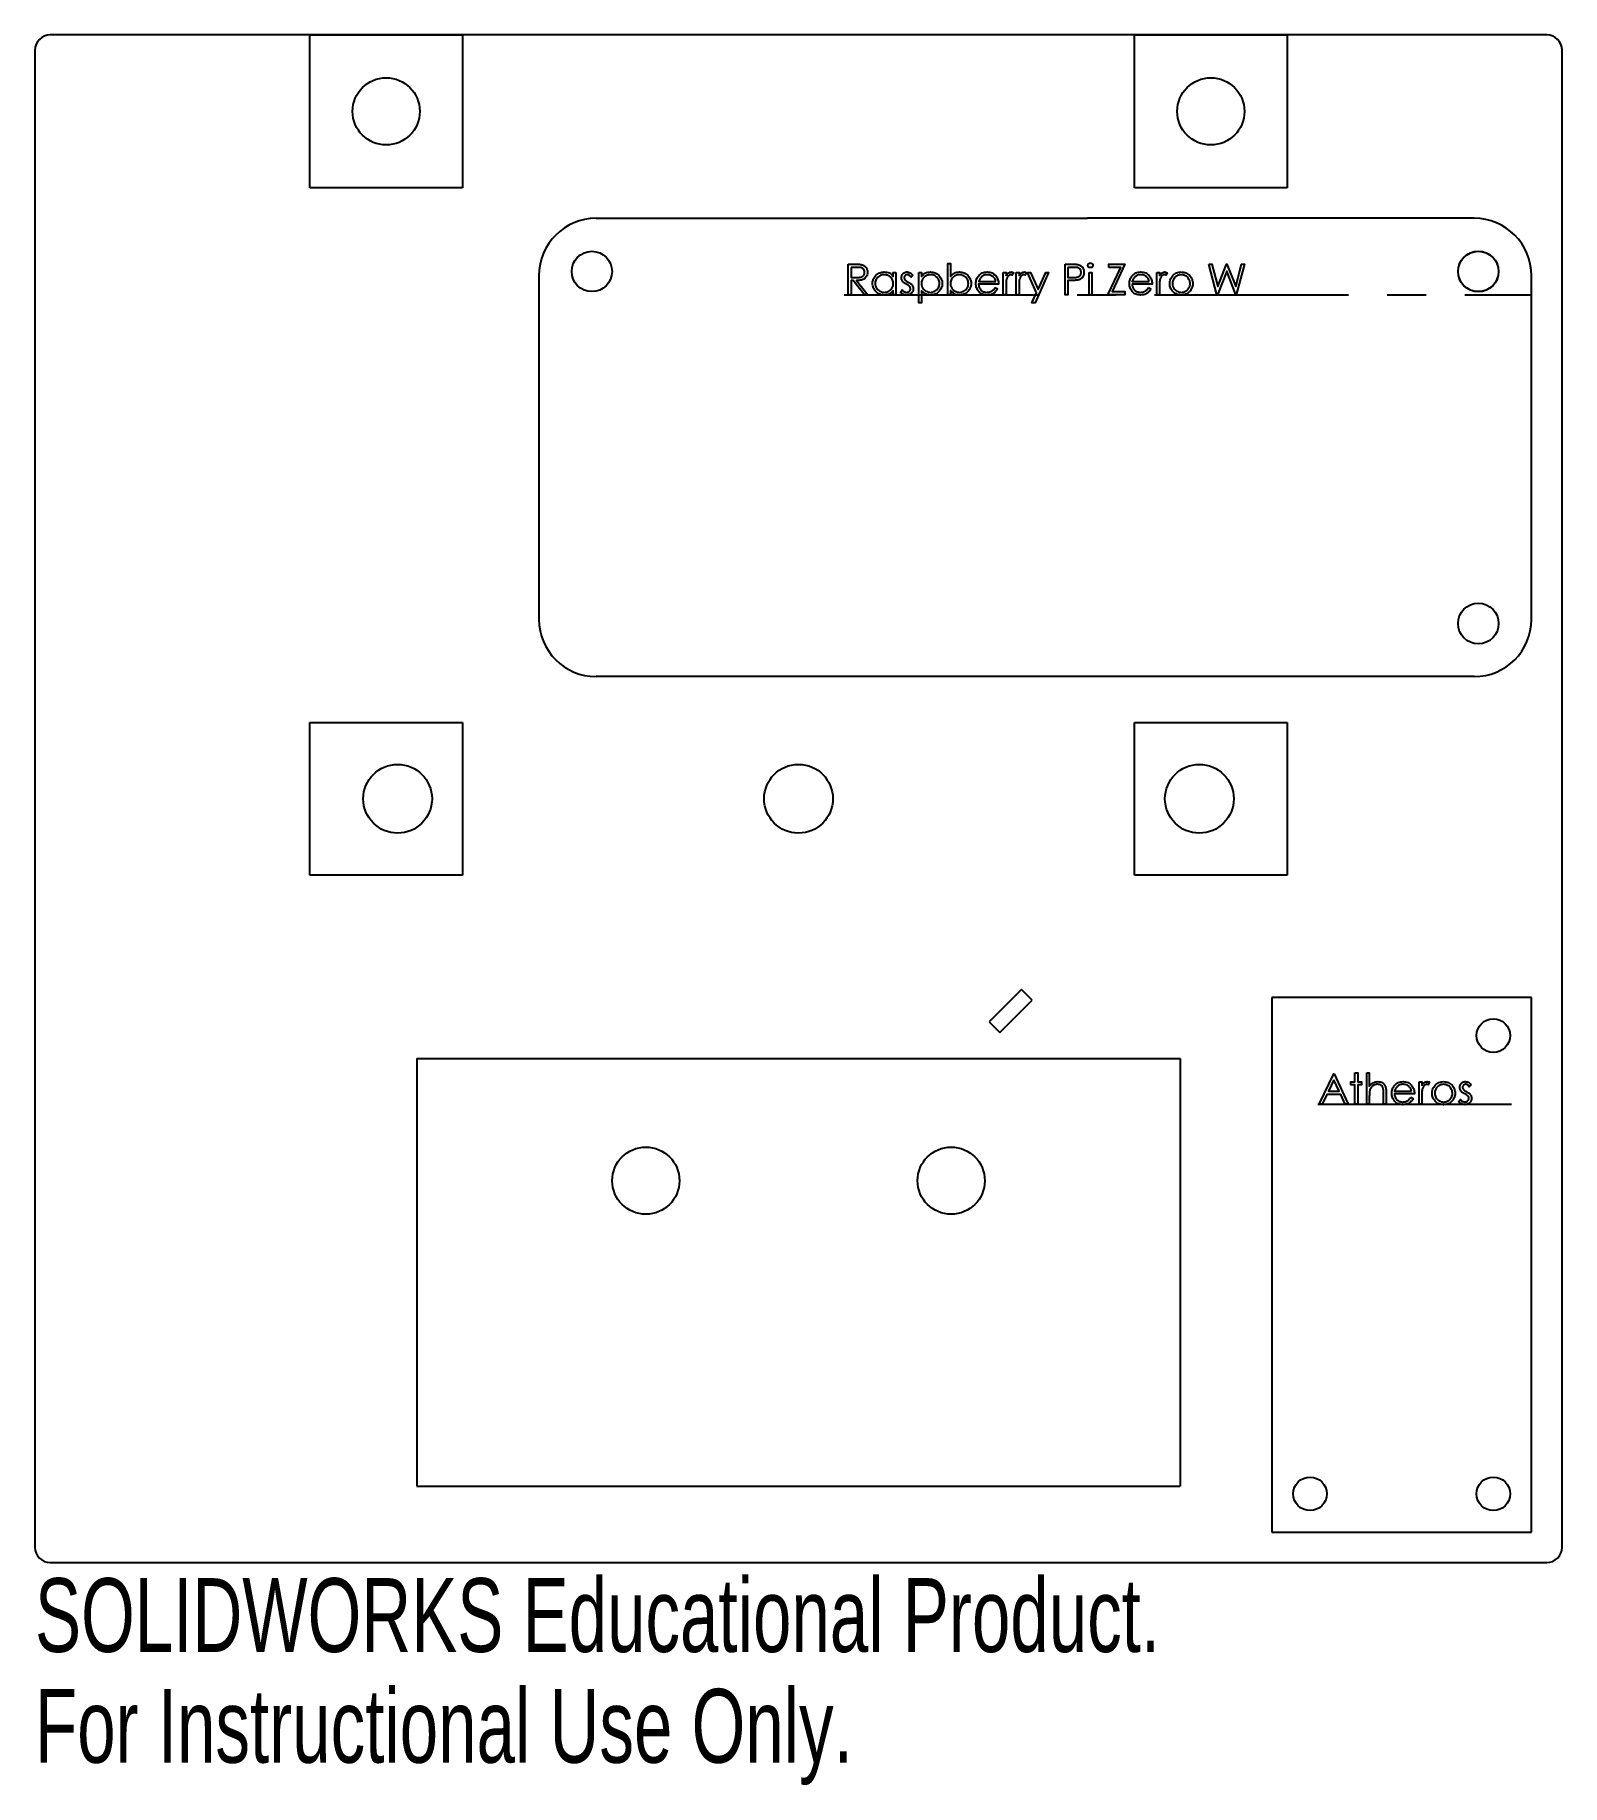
# Model space of a CAD drawing. Header units: millimetres. Extents: x -50 to 50, y -65 to 50.
import ezdxf

# ---------------------------------------------------------------- set-up
doc = ezdxf.new("R2010")
doc.units = ezdxf.units.MM
doc.linetypes.add('CENTERX2', pattern=[20.32, 12.7, -2.54, 2.54, -2.54])
doc.styles.add('SLDTEXTSTYLE0', font='TXT', dxfattribs={"width": 0.7})

msp = doc.modelspace()

# ---------------------------------------------------------------- linework, layer by layer
at = {"color": 7, "linetype": 'Continuous', "lineweight": 25}
for p, q in [((49, 50), (-49, 50)), ((-50, 49), (-50, -49)), ((50, -49), (50, 49)), ((14.6, -12.48), (12.48, -14.6)), ((15.31, -13.18), (14.6, -12.48)), ((13.18, -15.31), (15.31, -13.18)), ((12.48, -14.6), (13.18, -15.31)), ((-49, -50), (49, -50))]:
    msp.add_line(p, q, dxfattribs=at)
at = {"color": 7, "linetype": 'Continuous'}
for p, q in [((-32, 40), (-32, 50)), ((-32, 50), (-22, 50)), ((-22, 50), (-22, 40)), ((22, 40), (22, 50)), ((22, 50), (32, 50)), ((32, 50), (32, 40)), ((-22, 40), (-32, 40)), ((32, 40), (22, 40)), ((-13.25, 38), (18.93, 38)), ((44.25, 38), (18.93, 38)), ((-17, 34.25), (-17, 11.75)), ((48, 11.75), (48, 34.25)), ((44.25, 8), (-13.25, 8)), ((-32, -5), (-32, 5)), ((-32, 5), (-22, 5)), ((-22, 5), (-22, -5)), ((22, -5), (22, 5)), ((22, 5), (32, 5)), ((32, 5), (32, -5)), ((-22, -5), (-32, -5)), ((32, -5), (22, -5)), ((32.5, -13), (31, -13)), ((31, -13), (31, -48)), ((40.5, -13), (32.5, -13)), ((48, -13), (40.5, -13)), ((48, -48), (48, -13)), ((-25, -17), (-25, -45)), ((-25, -17), (25, -17)), ((25, -17), (25, -45)), ((-25, -45), (25, -45)), ((31, -48), (48, -48))]:
    msp.add_line(p, q, dxfattribs=at)
at = {"color": 7, "linetype": 'CENTERX2'}
for p, q in [((3, 33), (48, 33)), ((34, -20), (48, -20))]:
    msp.add_line(p, q, dxfattribs=at)
at = {"color": 7, "linetype": 'Continuous', "flags": 128}
for points in [[(3.26, 35), (3.66, 35), (3.66, 35), (3.74, 35), (3.81, 35), (3.88, 35), (3.94, 34.99), (3.99, 34.99), (4.04, 34.98), (4.08, 34.98), (4.11, 34.97), (4.11, 34.97), (4.15, 34.96), (4.2, 34.95), (4.23, 34.93), (4.27, 34.91), (4.31, 34.88), (4.34, 34.86), (4.37, 34.83), (4.4, 34.8), (4.43, 34.76), (4.45, 34.73), (4.47, 34.69), (4.48, 34.65), (4.5, 34.6), (4.51, 34.56), (4.51, 34.51), (4.51, 34.47), (4.51, 34.47), (4.51, 34.39), (4.49, 34.31), (4.47, 34.24), (4.43, 34.18), (4.39, 34.12), (4.34, 34.07), (4.28, 34.02), (4.21, 33.99), (4.17, 33.97), (4.13, 33.96), (4.08, 33.95), (4.03, 33.94), (3.98, 33.93), (3.93, 33.93), (3.87, 33.92), (3.8, 33.92), (3.8, 33.92), (4.54, 33), (4.54, 33), (4.32, 33), (4.32, 33), (3.58, 33.92), (3.58, 33.92), (3.44, 33.92), (3.44, 33.92), (3.44, 33), (3.44, 33), (3.26, 33), (3.26, 33), (3.26, 35)], [(3.44, 34.79), (3.44, 34.13), (3.44, 34.13), (3.8, 34.13), (3.8, 34.13), (3.85, 34.13), (3.9, 34.13), (3.95, 34.13), (3.99, 34.13), (4.02, 34.14), (4.06, 34.15), (4.09, 34.15), (4.12, 34.16), (4.17, 34.18), (4.21, 34.21), (4.24, 34.24), (4.28, 34.28), (4.3, 34.32), (4.32, 34.37), (4.33, 34.42), (4.33, 34.47), (4.33, 34.47), (4.33, 34.51), (4.32, 34.56), (4.3, 34.6), (4.28, 34.64), (4.24, 34.68), (4.21, 34.71), (4.17, 34.74), (4.12, 34.76), (4.1, 34.77), (4.07, 34.78), (4.04, 34.78), (4, 34.79), (3.96, 34.79), (3.91, 34.79), (3.86, 34.79), (3.81, 34.79), (3.81, 34.79), (3.44, 34.79)], [(6.38, 34.46), (6.38, 33), (6.38, 33), (6.21, 33), (6.21, 33), (6.21, 33.25), (6.21, 33.25), (6.14, 33.19), (6.08, 33.13), (6.01, 33.08), (5.94, 33.04), (5.86, 33.01), (5.78, 32.99), (5.7, 32.98), (5.61, 32.97), (5.61, 32.97), (5.53, 32.98), (5.46, 32.99), (5.38, 33.01), (5.32, 33.03), (5.25, 33.06), (5.19, 33.1), (5.13, 33.14), (5.07, 33.2), (5.02, 33.25), (4.97, 33.31), (4.93, 33.38), (4.9, 33.44), (4.88, 33.51), (4.86, 33.58), (4.85, 33.66), (4.85, 33.73), (4.85, 33.73), (4.85, 33.81), (4.86, 33.88), (4.88, 33.96), (4.9, 34.02), (4.93, 34.09), (4.97, 34.15), (5.02, 34.21), (5.07, 34.27), (5.13, 34.32), (5.19, 34.36), (5.25, 34.4), (5.32, 34.43), (5.39, 34.46), (5.46, 34.47), (5.54, 34.48), (5.61, 34.49), (5.61, 34.49), (5.7, 34.48), (5.79, 34.47), (5.87, 34.45), (5.95, 34.42), (6.02, 34.38), (6.08, 34.32), (6.15, 34.26), (6.21, 34.19), (6.21, 34.19), (6.21, 34.46), (6.21, 34.46), (6.38, 34.46)], [(7.49, 34.28), (7.37, 34.15), (7.37, 34.15), (7.33, 34.19), (7.3, 34.22), (7.27, 34.25), (7.24, 34.27), (7.21, 34.29), (7.18, 34.3), (7.14, 34.31), (7.11, 34.31), (7.11, 34.31), (7.08, 34.3), (7.04, 34.29), (7.01, 34.27), (6.98, 34.25), (6.95, 34.22), (6.94, 34.18), (6.93, 34.15), (6.92, 34.11), (6.92, 34.11), (6.93, 34.08), (6.94, 34.04), (6.95, 34.01), (6.97, 33.98), (6.97, 33.98), (6.99, 33.96), (7, 33.95), (7.03, 33.93), (7.05, 33.91), (7.08, 33.89), (7.11, 33.87), (7.14, 33.85), (7.18, 33.83), (7.18, 33.83), (7.23, 33.8), (7.27, 33.78), (7.31, 33.75), (7.34, 33.72), (7.38, 33.7), (7.4, 33.67), (7.43, 33.65), (7.44, 33.62), (7.44, 33.62), (7.47, 33.57), (7.5, 33.52), (7.51, 33.46), (7.51, 33.4), (7.51, 33.4), (7.51, 33.35), (7.51, 33.31), (7.5, 33.27), (7.48, 33.23), (7.47, 33.2), (7.44, 33.16), (7.42, 33.13), (7.39, 33.1), (7.36, 33.07), (7.33, 33.04), (7.29, 33.02), (7.25, 33.01), (7.21, 32.99), (7.17, 32.98), (7.13, 32.98), (7.08, 32.97), (7.08, 32.97), (7.02, 32.98), (6.97, 32.99), (6.91, 33), (6.85, 33.03), (6.8, 33.06), (6.75, 33.09), (6.71, 33.13), (6.67, 33.17), (6.67, 33.17), (6.79, 33.31), (6.79, 33.31), (6.82, 33.27), (6.85, 33.24), (6.89, 33.21), (6.93, 33.19), (6.96, 33.18), (7, 33.16), (7.04, 33.16), (7.08, 33.15), (7.08, 33.15), (7.13, 33.16), (7.17, 33.17), (7.22, 33.19), (7.26, 33.22), (7.29, 33.26), (7.31, 33.3), (7.33, 33.34), (7.33, 33.39), (7.33, 33.39), (7.33, 33.43), (7.32, 33.46), (7.31, 33.5), (7.28, 33.53), (7.28, 33.53), (7.27, 33.54), (7.25, 33.56), (7.23, 33.58), (7.2, 33.6), (7.17, 33.62), (7.14, 33.64), (7.1, 33.66), (7.06, 33.68), (7.06, 33.68), (7.02, 33.7), (6.98, 33.73), (6.94, 33.75), (6.91, 33.78), (6.88, 33.8), (6.85, 33.83), (6.83, 33.85), (6.81, 33.88), (6.81, 33.88), (6.78, 33.93), (6.76, 33.98), (6.75, 34.04), (6.74, 34.1), (6.74, 34.1), (6.75, 34.14), (6.75, 34.18), (6.76, 34.22), (6.77, 34.25), (6.78, 34.29), (6.8, 34.32), (6.82, 34.35), (6.85, 34.38), (6.88, 34.4), (6.9, 34.43), (6.93, 34.44), (6.97, 34.46), (7, 34.47), (7.04, 34.48), (7.07, 34.49), (7.11, 34.49), (7.11, 34.49), (7.16, 34.48), (7.21, 34.47), (7.25, 34.46), (7.3, 34.44), (7.35, 34.41), (7.39, 34.37), (7.44, 34.33), (7.49, 34.28)], [(7.87, 34.46), (8.05, 34.46), (8.05, 34.46), (8.05, 34.19), (8.05, 34.19), (8.11, 34.26), (8.17, 34.32), (8.24, 34.38), (8.31, 34.42), (8.39, 34.45), (8.47, 34.47), (8.55, 34.48), (8.64, 34.49), (8.64, 34.49), (8.72, 34.48), (8.79, 34.47), (8.87, 34.46), (8.94, 34.43), (9, 34.4), (9.07, 34.36), (9.13, 34.32), (9.18, 34.27), (9.24, 34.21), (9.28, 34.15), (9.32, 34.09), (9.35, 34.02), (9.38, 33.96), (9.4, 33.88), (9.41, 33.81), (9.41, 33.73), (9.41, 33.73), (9.41, 33.66), (9.4, 33.58), (9.38, 33.51), (9.35, 33.44), (9.32, 33.38), (9.28, 33.31), (9.24, 33.25), (9.19, 33.2), (9.13, 33.14), (9.07, 33.1), (9.01, 33.06), (8.94, 33.03), (8.87, 33.01), (8.8, 32.99), (8.72, 32.98), (8.65, 32.97), (8.65, 32.97), (8.56, 32.98), (8.48, 32.99), (8.4, 33.02), (8.32, 33.05), (8.25, 33.09), (8.18, 33.14), (8.11, 33.2), (8.05, 33.26), (8.05, 33.26), (8.05, 32.46), (8.05, 32.46), (7.87, 32.46), (7.87, 32.46), (7.87, 34.46)], [(9.77, 33), (9.77, 35.05), (9.77, 35.05), (9.95, 35.05), (9.95, 35.05), (9.95, 34.2), (9.95, 34.2), (10.01, 34.26), (10.08, 34.32), (10.15, 34.37), (10.22, 34.41), (10.29, 34.45), (10.37, 34.47), (10.46, 34.48), (10.54, 34.49), (10.54, 34.49), (10.62, 34.48), (10.7, 34.47), (10.77, 34.46), (10.84, 34.43), (10.9, 34.4), (10.97, 34.36), (11.03, 34.32), (11.08, 34.27), (11.14, 34.21), (11.18, 34.15), (11.22, 34.09), (11.25, 34.02), (11.28, 33.95), (11.29, 33.88), (11.3, 33.81), (11.31, 33.73), (11.31, 33.73), (11.3, 33.65), (11.29, 33.58), (11.28, 33.51), (11.25, 33.44), (11.22, 33.37), (11.18, 33.31), (11.14, 33.25), (11.08, 33.2), (11.02, 33.14), (10.96, 33.1), (10.9, 33.06), (10.83, 33.03), (10.76, 33.01), (10.69, 32.99), (10.62, 32.98), (10.54, 32.97), (10.54, 32.97), (10.45, 32.98), (10.37, 32.99), (10.29, 33.01), (10.21, 33.05), (10.14, 33.09), (10.07, 33.14), (10.01, 33.2), (9.95, 33.27), (9.95, 33.27), (9.95, 33), (9.95, 33), (9.77, 33)], [(12.87, 33.46), (13.03, 33.38), (13.03, 33.38), (12.99, 33.31), (12.94, 33.25), (12.9, 33.2), (12.85, 33.15), (12.8, 33.11), (12.75, 33.07), (12.69, 33.04), (12.63, 33.02), (12.57, 33), (12.5, 32.99), (12.43, 32.98), (12.35, 32.97), (12.35, 32.97), (12.27, 32.98), (12.19, 32.99), (12.11, 33.01), (12.04, 33.03), (11.98, 33.06), (11.92, 33.1), (11.86, 33.15), (11.81, 33.21), (11.76, 33.26), (11.72, 33.32), (11.69, 33.39), (11.66, 33.45), (11.64, 33.52), (11.63, 33.58), (11.62, 33.66), (11.62, 33.73), (11.62, 33.73), (11.62, 33.79), (11.63, 33.86), (11.64, 33.92), (11.66, 33.99), (11.68, 34.05), (11.71, 34.1), (11.74, 34.16), (11.78, 34.21), (11.78, 34.21), (11.84, 34.28), (11.9, 34.33), (11.96, 34.38), (12.03, 34.42), (12.11, 34.45), (12.19, 34.47), (12.27, 34.48), (12.35, 34.49), (12.35, 34.49), (12.44, 34.48), (12.53, 34.47), (12.61, 34.45), (12.69, 34.42), (12.76, 34.38), (12.82, 34.33), (12.89, 34.27), (12.94, 34.2), (12.94, 34.2), (12.98, 34.15), (13.01, 34.09), (13.04, 34.03), (13.06, 33.97), (13.08, 33.91), (13.09, 33.84), (13.1, 33.77), (13.1, 33.69), (13.1, 33.69), (11.79, 33.69), (11.79, 33.69), (11.8, 33.63), (11.81, 33.58), (11.82, 33.53), (11.84, 33.48), (11.86, 33.43), (11.89, 33.39), (11.92, 33.34), (11.95, 33.3), (11.99, 33.27), (12.03, 33.24), (12.08, 33.21), (12.12, 33.19), (12.17, 33.18), (12.22, 33.16), (12.27, 33.16), (12.33, 33.15), (12.33, 33.15), (12.38, 33.16), (12.43, 33.16), (12.49, 33.17), (12.54, 33.19), (12.59, 33.21), (12.63, 33.23), (12.67, 33.25), (12.71, 33.28), (12.75, 33.31), (12.79, 33.35), (12.83, 33.4), (12.87, 33.46)], [(13.41, 34.46), (13.59, 34.46), (13.59, 34.46), (13.59, 34.25), (13.59, 34.25), (13.63, 34.31), (13.67, 34.36), (13.72, 34.4), (13.76, 34.43), (13.81, 34.46), (13.85, 34.47), (13.9, 34.48), (13.95, 34.49), (13.95, 34.49), (13.98, 34.48), (14.02, 34.47), (14.06, 34.46), (14.1, 34.44), (14.1, 34.44), (14, 34.28), (14, 34.28), (13.98, 34.29), (13.95, 34.3), (13.93, 34.31), (13.91, 34.31), (13.91, 34.31), (13.87, 34.3), (13.83, 34.29), (13.79, 34.26), (13.74, 34.23), (13.73, 34.21), (13.71, 34.19), (13.69, 34.16), (13.67, 34.13), (13.66, 34.1), (13.65, 34.07), (13.63, 34.03), (13.62, 33.99), (13.62, 33.99), (13.61, 33.96), (13.61, 33.92), (13.6, 33.86), (13.6, 33.81), (13.59, 33.74), (13.59, 33.66), (13.59, 33.58), (13.59, 33.49), (13.59, 33.49), (13.59, 33), (13.59, 33), (13.41, 33), (13.41, 33), (13.41, 34.46)], [(14.26, 34.46), (14.44, 34.46), (14.44, 34.46), (14.44, 34.25), (14.44, 34.25), (14.48, 34.31), (14.52, 34.36), (14.56, 34.4), (14.61, 34.43), (14.65, 34.46), (14.7, 34.47), (14.74, 34.48), (14.79, 34.49), (14.79, 34.49), (14.83, 34.48), (14.87, 34.47), (14.91, 34.46), (14.95, 34.44), (14.95, 34.44), (14.85, 34.28), (14.85, 34.28), (14.82, 34.29), (14.8, 34.3), (14.78, 34.31), (14.76, 34.31), (14.76, 34.31), (14.72, 34.3), (14.67, 34.29), (14.63, 34.26), (14.59, 34.23), (14.57, 34.21), (14.55, 34.19), (14.54, 34.16), (14.52, 34.13), (14.51, 34.1), (14.49, 34.07), (14.48, 34.03), (14.47, 33.99), (14.47, 33.99), (14.46, 33.96), (14.45, 33.92), (14.45, 33.86), (14.44, 33.81), (14.44, 33.74), (14.44, 33.66), (14.44, 33.58), (14.44, 33.49), (14.44, 33.49), (14.44, 33), (14.44, 33), (14.26, 33), (14.26, 33), (14.26, 34.46)], [(15, 34.46), (15.19, 34.46), (15.19, 34.46), (15.69, 33.34), (15.69, 33.34), (16.19, 34.46), (16.19, 34.46), (16.38, 34.46), (16.38, 34.46), (15.49, 32.46), (15.49, 32.46), (15.29, 32.46), (15.29, 32.46), (15.59, 33.12), (15.59, 33.12), (15, 34.46)], [(17.46, 35), (17.85, 35), (17.85, 35), (17.93, 35), (18.01, 35), (18.08, 35), (18.14, 34.99), (18.19, 34.99), (18.24, 34.98), (18.28, 34.98), (18.31, 34.97), (18.31, 34.97), (18.35, 34.96), (18.39, 34.94), (18.43, 34.93), (18.46, 34.91), (18.5, 34.88), (18.53, 34.86), (18.56, 34.83), (18.59, 34.8), (18.61, 34.76), (18.63, 34.73), (18.65, 34.69), (18.67, 34.65), (18.68, 34.6), (18.69, 34.56), (18.69, 34.51), (18.69, 34.46), (18.69, 34.46), (18.69, 34.41), (18.69, 34.37), (18.68, 34.32), (18.67, 34.28), (18.65, 34.24), (18.63, 34.2), (18.61, 34.17), (18.59, 34.13), (18.56, 34.1), (18.53, 34.07), (18.5, 34.05), (18.46, 34.02), (18.42, 34), (18.38, 33.98), (18.34, 33.97), (18.29, 33.96), (18.29, 33.96), (18.26, 33.95), (18.21, 33.94), (18.16, 33.94), (18.1, 33.93), (18.03, 33.93), (17.96, 33.93), (17.87, 33.92), (17.78, 33.92), (17.78, 33.92), (17.64, 33.92), (17.64, 33.92), (17.64, 33), (17.64, 33), (17.46, 33), (17.46, 33), (17.46, 35)], [(17.64, 34.79), (17.64, 34.13), (17.64, 34.13), (17.99, 34.12), (17.99, 34.12), (18.04, 34.12), (18.09, 34.13), (18.13, 34.13), (18.18, 34.13), (18.21, 34.14), (18.25, 34.14), (18.28, 34.15), (18.3, 34.16), (18.35, 34.18), (18.39, 34.21), (18.43, 34.24), (18.46, 34.28), (18.48, 34.32), (18.5, 34.37), (18.51, 34.41), (18.51, 34.46), (18.51, 34.46), (18.51, 34.51), (18.5, 34.56), (18.48, 34.6), (18.46, 34.64), (18.43, 34.68), (18.39, 34.71), (18.35, 34.74), (18.31, 34.76), (18.28, 34.77), (18.25, 34.78), (18.22, 34.78), (18.19, 34.79), (18.15, 34.79), (18.1, 34.79), (18.06, 34.79), (18.01, 34.79), (18.01, 34.79), (17.64, 34.79)], [(19.11, 35.08), (19.15, 35.07), (19.18, 35.07), (19.21, 35.05), (19.23, 35.03), (19.25, 35.01), (19.27, 34.98), (19.28, 34.95), (19.28, 34.92), (19.28, 34.92), (19.28, 34.89), (19.27, 34.86), (19.25, 34.84), (19.23, 34.81), (19.21, 34.79), (19.18, 34.78), (19.15, 34.77), (19.11, 34.77), (19.11, 34.77), (19.08, 34.77), (19.05, 34.78), (19.02, 34.79), (19, 34.81), (18.98, 34.84), (18.96, 34.86), (18.95, 34.89), (18.95, 34.92), (18.95, 34.92), (18.95, 34.95), (18.96, 34.98), (18.98, 35.01), (19, 35.03), (19.02, 35.05), (19.05, 35.07), (19.08, 35.07), (19.11, 35.08)], [(19.03, 34.46), (19.21, 34.46), (19.21, 34.46), (19.21, 33), (19.21, 33), (19.03, 33), (19.03, 33), (19.03, 34.46)], [(20.33, 34.79), (20.33, 35), (20.33, 35), (21.38, 35), (21.38, 35), (20.55, 33.21), (20.55, 33.21), (21.36, 33.21), (21.36, 33.21), (21.36, 33), (21.36, 33), (20.26, 33), (20.26, 33), (21.1, 34.79), (21.1, 34.79), (20.33, 34.79)], [(22.92, 33.46), (23.08, 33.38), (23.08, 33.38), (23.04, 33.31), (23, 33.25), (22.95, 33.2), (22.9, 33.15), (22.85, 33.11), (22.8, 33.07), (22.74, 33.04), (22.68, 33.02), (22.62, 33), (22.55, 32.99), (22.48, 32.98), (22.4, 32.97), (22.4, 32.97), (22.32, 32.98), (22.24, 32.99), (22.16, 33.01), (22.09, 33.03), (22.03, 33.06), (21.97, 33.1), (21.91, 33.15), (21.86, 33.21), (21.82, 33.26), (21.78, 33.32), (21.74, 33.39), (21.72, 33.45), (21.69, 33.52), (21.68, 33.58), (21.67, 33.66), (21.67, 33.73), (21.67, 33.73), (21.67, 33.79), (21.68, 33.86), (21.69, 33.92), (21.71, 33.99), (21.73, 34.05), (21.76, 34.1), (21.8, 34.16), (21.83, 34.21), (21.83, 34.21), (21.89, 34.28), (21.95, 34.33), (22.02, 34.38), (22.08, 34.42), (22.16, 34.45), (22.24, 34.47), (22.32, 34.48), (22.41, 34.49), (22.41, 34.49), (22.5, 34.48), (22.58, 34.47), (22.66, 34.45), (22.74, 34.42), (22.81, 34.38), (22.88, 34.33), (22.94, 34.27), (22.99, 34.2), (22.99, 34.2), (23.03, 34.15), (23.06, 34.09), (23.09, 34.03), (23.11, 33.97), (23.13, 33.91), (23.14, 33.84), (23.15, 33.77), (23.15, 33.69), (23.15, 33.69), (21.85, 33.69), (21.85, 33.69), (21.85, 33.63), (21.86, 33.58), (21.87, 33.53), (21.89, 33.48), (21.91, 33.43), (21.94, 33.39), (21.97, 33.34), (22, 33.3), (22.04, 33.27), (22.08, 33.24), (22.13, 33.21), (22.17, 33.19), (22.22, 33.18), (22.27, 33.16), (22.32, 33.16), (22.38, 33.15), (22.38, 33.15), (22.43, 33.16), (22.49, 33.16), (22.54, 33.17), (22.59, 33.19), (22.64, 33.21), (22.68, 33.23), (22.73, 33.25), (22.76, 33.28), (22.8, 33.31), (22.84, 33.35), (22.88, 33.4), (22.92, 33.46)], [(23.46, 34.46), (23.64, 34.46), (23.64, 34.46), (23.64, 34.25), (23.64, 34.25), (23.68, 34.31), (23.72, 34.36), (23.77, 34.4), (23.81, 34.43), (23.86, 34.46), (23.9, 34.47), (23.95, 34.48), (24, 34.49), (24, 34.49), (24.03, 34.48), (24.07, 34.47), (24.11, 34.46), (24.15, 34.44), (24.15, 34.44), (24.06, 34.28), (24.06, 34.28), (24.03, 34.29), (24.01, 34.3), (23.98, 34.31), (23.96, 34.31), (23.96, 34.31), (23.92, 34.3), (23.88, 34.29), (23.84, 34.26), (23.8, 34.23), (23.78, 34.21), (23.76, 34.19), (23.74, 34.16), (23.73, 34.13), (23.71, 34.1), (23.7, 34.07), (23.68, 34.03), (23.67, 33.99), (23.67, 33.99), (23.67, 33.96), (23.66, 33.92), (23.65, 33.86), (23.65, 33.81), (23.65, 33.74), (23.64, 33.66), (23.64, 33.58), (23.64, 33.49), (23.64, 33.49), (23.64, 33), (23.64, 33), (23.46, 33), (23.46, 33), (23.46, 34.46)], [(25.06, 34.49), (25.15, 34.48), (25.23, 34.47), (25.3, 34.45), (25.37, 34.43), (25.44, 34.39), (25.5, 34.35), (25.56, 34.3), (25.62, 34.25), (25.62, 34.25), (25.67, 34.19), (25.71, 34.13), (25.74, 34.07), (25.77, 34.01), (25.79, 33.94), (25.81, 33.87), (25.82, 33.8), (25.82, 33.73), (25.82, 33.73), (25.82, 33.65), (25.81, 33.58), (25.79, 33.51), (25.77, 33.44), (25.74, 33.38), (25.7, 33.32), (25.66, 33.26), (25.61, 33.2), (25.55, 33.15), (25.5, 33.1), (25.43, 33.06), (25.37, 33.03), (25.3, 33.01), (25.22, 32.99), (25.15, 32.98), (25.06, 32.97), (25.06, 32.97), (24.98, 32.98), (24.91, 32.99), (24.83, 33.01), (24.76, 33.03), (24.7, 33.06), (24.63, 33.1), (24.57, 33.15), (24.52, 33.2), (24.47, 33.26), (24.43, 33.32), (24.39, 33.38), (24.36, 33.44), (24.34, 33.51), (24.32, 33.58), (24.31, 33.65), (24.31, 33.73), (24.31, 33.73), (24.31, 33.8), (24.32, 33.87), (24.34, 33.94), (24.36, 34.01), (24.39, 34.07), (24.42, 34.13), (24.46, 34.19), (24.51, 34.25), (24.51, 34.25), (24.56, 34.3), (24.63, 34.35), (24.69, 34.39), (24.76, 34.43), (24.83, 34.45), (24.9, 34.47), (24.98, 34.48), (25.06, 34.49)], [(26.87, 35), (27.06, 35), (27.06, 35), (27.45, 33.53), (27.45, 33.53), (28.03, 35), (28.03, 35), (28.06, 35), (28.06, 35), (28.63, 33.54), (28.63, 33.54), (29.02, 35), (29.02, 35), (29.21, 35), (29.21, 35), (28.67, 33), (28.67, 33), (28.64, 33), (28.64, 33), (28.04, 34.53), (28.04, 34.53), (27.43, 33), (27.43, 33), (27.4, 33), (27.4, 33), (26.87, 35)], [(5.62, 34.31), (5.54, 34.3), (5.46, 34.29), (5.39, 34.27), (5.32, 34.23), (5.26, 34.19), (5.2, 34.14), (5.15, 34.09), (5.11, 34.02), (5.07, 33.95), (5.05, 33.88), (5.03, 33.81), (5.03, 33.73), (5.03, 33.73), (5.03, 33.66), (5.05, 33.59), (5.07, 33.51), (5.11, 33.44), (5.15, 33.38), (5.2, 33.32), (5.26, 33.27), (5.32, 33.23), (5.39, 33.2), (5.46, 33.17), (5.54, 33.16), (5.61, 33.15), (5.61, 33.15), (5.69, 33.16), (5.77, 33.17), (5.84, 33.2), (5.91, 33.23), (5.98, 33.27), (6.04, 33.32), (6.09, 33.37), (6.13, 33.44), (6.16, 33.5), (6.19, 33.57), (6.2, 33.65), (6.21, 33.73), (6.21, 33.73), (6.2, 33.79), (6.19, 33.85), (6.18, 33.9), (6.16, 33.95), (6.14, 34.01), (6.11, 34.05), (6.07, 34.1), (6.04, 34.14), (5.99, 34.18), (5.95, 34.21), (5.9, 34.24), (5.85, 34.27), (5.79, 34.28), (5.74, 34.3), (5.68, 34.31), (5.62, 34.31)], [(8.64, 34.31), (8.58, 34.31), (8.52, 34.3), (8.46, 34.28), (8.41, 34.27), (8.36, 34.24), (8.31, 34.21), (8.27, 34.18), (8.22, 34.14), (8.18, 34.1), (8.15, 34.05), (8.12, 34.01), (8.09, 33.95), (8.08, 33.9), (8.06, 33.85), (8.05, 33.79), (8.05, 33.73), (8.05, 33.73), (8.06, 33.65), (8.07, 33.57), (8.09, 33.5), (8.13, 33.44), (8.17, 33.37), (8.22, 33.32), (8.28, 33.27), (8.34, 33.23), (8.42, 33.2), (8.49, 33.17), (8.57, 33.16), (8.64, 33.15), (8.64, 33.15), (8.72, 33.16), (8.79, 33.17), (8.86, 33.2), (8.93, 33.23), (9, 33.27), (9.06, 33.32), (9.11, 33.38), (9.15, 33.44), (9.19, 33.51), (9.21, 33.59), (9.23, 33.66), (9.23, 33.73), (9.23, 33.73), (9.23, 33.81), (9.21, 33.88), (9.19, 33.95), (9.15, 34.02), (9.11, 34.09), (9.06, 34.14), (9, 34.19), (8.94, 34.23), (8.87, 34.27), (8.79, 34.29), (8.72, 34.3), (8.64, 34.31)], [(10.54, 33.15), (10.62, 33.16), (10.69, 33.17), (10.76, 33.2), (10.83, 33.23), (10.9, 33.27), (10.95, 33.32), (11, 33.38), (11.05, 33.44), (11.08, 33.51), (11.11, 33.58), (11.12, 33.65), (11.13, 33.73), (11.13, 33.73), (11.12, 33.8), (11.11, 33.88), (11.08, 33.95), (11.05, 34.02), (11, 34.08), (10.95, 34.14), (10.9, 34.19), (10.83, 34.23), (10.76, 34.26), (10.69, 34.29), (10.62, 34.3), (10.54, 34.31), (10.54, 34.31), (10.46, 34.3), (10.39, 34.29), (10.31, 34.26), (10.24, 34.23), (10.18, 34.19), (10.12, 34.14), (10.07, 34.09), (10.02, 34.02), (9.99, 33.96), (9.97, 33.89), (9.95, 33.81), (9.95, 33.73), (9.95, 33.73), (9.95, 33.67), (9.96, 33.61), (9.97, 33.56), (9.99, 33.51), (10.02, 33.46), (10.04, 33.41), (10.08, 33.36), (10.12, 33.32), (10.16, 33.28), (10.21, 33.25), (10.26, 33.22), (10.31, 33.2), (10.36, 33.18), (10.42, 33.16), (10.48, 33.16), (10.54, 33.15)], [(12.92, 33.87), (12.9, 33.94), (12.88, 34.01), (12.85, 34.06), (12.81, 34.11), (12.77, 34.15), (12.73, 34.19), (12.68, 34.22), (12.62, 34.25), (12.56, 34.28), (12.49, 34.29), (12.43, 34.3), (12.36, 34.31), (12.36, 34.31), (12.31, 34.31), (12.26, 34.3), (12.21, 34.29), (12.16, 34.27), (12.11, 34.25), (12.07, 34.23), (12.03, 34.2), (11.99, 34.17), (11.99, 34.17), (11.96, 34.14), (11.93, 34.11), (11.91, 34.08), (11.89, 34.05), (11.87, 34.01), (11.85, 33.97), (11.83, 33.92), (11.81, 33.87), (11.81, 33.87), (12.92, 33.87)], [(22.97, 33.87), (22.95, 33.94), (22.93, 34.01), (22.9, 34.06), (22.86, 34.11), (22.82, 34.15), (22.78, 34.19), (22.73, 34.22), (22.67, 34.25), (22.61, 34.28), (22.55, 34.29), (22.48, 34.3), (22.42, 34.31), (22.42, 34.31), (22.36, 34.31), (22.31, 34.3), (22.26, 34.29), (22.21, 34.27), (22.17, 34.25), (22.12, 34.23), (22.08, 34.2), (22.04, 34.17), (22.04, 34.17), (22.01, 34.14), (21.98, 34.11), (21.96, 34.08), (21.94, 34.05), (21.92, 34.01), (21.9, 33.97), (21.88, 33.92), (21.86, 33.87), (21.86, 33.87), (22.97, 33.87)], [(25.06, 34.31), (25.01, 34.3), (24.95, 34.3), (24.9, 34.28), (24.84, 34.27), (24.79, 34.24), (24.75, 34.21), (24.7, 34.18), (24.66, 34.14), (24.62, 34.09), (24.58, 34.05), (24.55, 34), (24.53, 33.95), (24.51, 33.9), (24.5, 33.84), (24.49, 33.78), (24.49, 33.73), (24.49, 33.73), (24.49, 33.65), (24.51, 33.57), (24.53, 33.5), (24.56, 33.44), (24.61, 33.37), (24.66, 33.32), (24.71, 33.27), (24.77, 33.23), (24.84, 33.2), (24.91, 33.17), (24.99, 33.16), (25.06, 33.15), (25.06, 33.15), (25.14, 33.16), (25.22, 33.17), (25.29, 33.2), (25.35, 33.23), (25.42, 33.27), (25.47, 33.32), (25.52, 33.37), (25.56, 33.44), (25.6, 33.5), (25.62, 33.57), (25.64, 33.65), (25.64, 33.73), (25.64, 33.73), (25.64, 33.78), (25.63, 33.84), (25.62, 33.9), (25.6, 33.95), (25.57, 34), (25.54, 34.05), (25.51, 34.09), (25.47, 34.14), (25.43, 34.18), (25.38, 34.21), (25.33, 34.24), (25.28, 34.27), (25.23, 34.28), (25.18, 34.3), (25.12, 34.3), (25.06, 34.31)], [(35.08, -18), (36, -20), (36, -20), (35.8, -20), (35.8, -20), (35.51, -19.36), (35.51, -19.36), (34.6, -19.36), (34.6, -19.36), (34.3, -20), (34.3, -20), (34.1, -20), (34.1, -20), (35.05, -18), (35.05, -18), (35.08, -18)], [(36.44, -17.95), (36.62, -17.95), (36.62, -17.95), (36.62, -18.54), (36.62, -18.54), (36.87, -18.54), (36.87, -18.54), (36.87, -18.72), (36.87, -18.72), (36.62, -18.72), (36.62, -18.72), (36.62, -20), (36.62, -20), (36.44, -20), (36.44, -20), (36.44, -18.72), (36.44, -18.72), (36.18, -18.72), (36.18, -18.72), (36.18, -18.54), (36.18, -18.54), (36.44, -18.54), (36.44, -18.54), (36.44, -17.95)], [(37.21, -17.95), (37.38, -17.95), (37.38, -17.95), (37.38, -18.81), (37.38, -18.81), (37.44, -18.74), (37.51, -18.68), (37.57, -18.63), (37.64, -18.59), (37.71, -18.56), (37.78, -18.53), (37.86, -18.52), (37.94, -18.51), (37.94, -18.51), (38.02, -18.52), (38.1, -18.53), (38.17, -18.56), (38.24, -18.6), (38.3, -18.64), (38.35, -18.69), (38.39, -18.75), (38.43, -18.82), (38.44, -18.85), (38.45, -18.9), (38.46, -18.94), (38.47, -19), (38.48, -19.05), (38.48, -19.11), (38.49, -19.18), (38.49, -19.25), (38.49, -19.25), (38.49, -20), (38.49, -20), (38.31, -20), (38.31, -20), (38.31, -19.31), (38.31, -19.31), (38.31, -19.25), (38.31, -19.2), (38.3, -19.15), (38.3, -19.1), (38.3, -19.07), (38.3, -19.03), (38.29, -19), (38.29, -18.98), (38.29, -18.98), (38.27, -18.91), (38.24, -18.85), (38.2, -18.8), (38.16, -18.76), (38.11, -18.73), (38.05, -18.71), (37.98, -18.7), (37.91, -18.69), (37.91, -18.69), (37.87, -18.69), (37.82, -18.7), (37.78, -18.71), (37.74, -18.72), (37.7, -18.74), (37.67, -18.75), (37.63, -18.78), (37.59, -18.8), (37.56, -18.83), (37.53, -18.86), (37.5, -18.89), (37.48, -18.93), (37.46, -18.96), (37.44, -19), (37.42, -19.04), (37.41, -19.08), (37.41, -19.08), (37.41, -19.11), (37.4, -19.14), (37.4, -19.18), (37.39, -19.23), (37.39, -19.28), (37.39, -19.34), (37.39, -19.4), (37.38, -19.47), (37.38, -19.47), (37.38, -20), (37.38, -20), (37.21, -20), (37.21, -20), (37.21, -17.95)], [(35.06, -18.39), (34.7, -19.15), (34.7, -19.15), (35.41, -19.15), (35.41, -19.15), (35.06, -18.39)], [(40.1, -19.54), (40.26, -19.62), (40.26, -19.62), (40.22, -19.69), (40.18, -19.75), (40.13, -19.8), (40.08, -19.85), (40.03, -19.89), (39.98, -19.93), (39.92, -19.96), (39.86, -19.98), (39.8, -20), (39.73, -20.01), (39.66, -20.02), (39.58, -20.03), (39.58, -20.03), (39.5, -20.02), (39.42, -20.01), (39.34, -19.99), (39.27, -19.97), (39.21, -19.94), (39.15, -19.9), (39.09, -19.85), (39.04, -19.79), (39, -19.74), (38.96, -19.68), (38.92, -19.61), (38.89, -19.55), (38.87, -19.48), (38.86, -19.42), (38.85, -19.34), (38.85, -19.27), (38.85, -19.27), (38.85, -19.21), (38.86, -19.14), (38.87, -19.08), (38.89, -19.01), (38.91, -18.95), (38.94, -18.9), (38.98, -18.84), (39.01, -18.79), (39.01, -18.79), (39.07, -18.72), (39.13, -18.67), (39.19, -18.62), (39.26, -18.58), (39.34, -18.55), (39.42, -18.53), (39.5, -18.52), (39.59, -18.51), (39.59, -18.51), (39.68, -18.52), (39.76, -18.53), (39.84, -18.55), (39.92, -18.58), (39.99, -18.62), (40.05, -18.67), (40.12, -18.73), (40.17, -18.8), (40.17, -18.8), (40.21, -18.85), (40.24, -18.91), (40.27, -18.97), (40.29, -19.03), (40.31, -19.09), (40.32, -19.16), (40.33, -19.23), (40.33, -19.31), (40.33, -19.31), (39.03, -19.31), (39.03, -19.31), (39.03, -19.37), (39.04, -19.42), (39.05, -19.47), (39.07, -19.52), (39.09, -19.57), (39.12, -19.61), (39.15, -19.66), (39.18, -19.7), (39.22, -19.73), (39.26, -19.76), (39.31, -19.79), (39.35, -19.81), (39.4, -19.82), (39.45, -19.84), (39.5, -19.84), (39.56, -19.85), (39.56, -19.85), (39.61, -19.84), (39.67, -19.84), (39.72, -19.83), (39.77, -19.81), (39.82, -19.79), (39.86, -19.77), (39.9, -19.75), (39.94, -19.72), (39.98, -19.69), (40.02, -19.65), (40.06, -19.6), (40.1, -19.54)], [(40.15, -19.13), (40.13, -19.06), (40.11, -18.99), (40.08, -18.94), (40.04, -18.89), (40, -18.85), (39.96, -18.81), (39.91, -18.78), (39.85, -18.75), (39.79, -18.72), (39.72, -18.71), (39.66, -18.7), (39.59, -18.69), (39.59, -18.69), (39.54, -18.69), (39.49, -18.7), (39.44, -18.71), (39.39, -18.73), (39.34, -18.75), (39.3, -18.77), (39.26, -18.8), (39.22, -18.83), (39.22, -18.83), (39.19, -18.86), (39.16, -18.89), (39.14, -18.92), (39.12, -18.95), (39.1, -18.99), (39.08, -19.03), (39.06, -19.08), (39.04, -19.13), (39.04, -19.13), (40.15, -19.13)], [(40.64, -18.54), (40.82, -18.54), (40.82, -18.54), (40.82, -18.75), (40.82, -18.75), (40.86, -18.69), (40.9, -18.64), (40.95, -18.6), (40.99, -18.57), (41.04, -18.54), (41.08, -18.53), (41.13, -18.52), (41.18, -18.51), (41.18, -18.51), (41.21, -18.52), (41.25, -18.53), (41.29, -18.54), (41.33, -18.56), (41.33, -18.56), (41.23, -18.72), (41.23, -18.72), (41.21, -18.71), (41.18, -18.7), (41.16, -18.69), (41.14, -18.69), (41.14, -18.69), (41.1, -18.7), (41.06, -18.71), (41.02, -18.74), (40.98, -18.77), (40.96, -18.79), (40.94, -18.81), (40.92, -18.84), (40.9, -18.87), (40.89, -18.9), (40.88, -18.93), (40.86, -18.97), (40.85, -19.01), (40.85, -19.01), (40.84, -19.04), (40.84, -19.08), (40.83, -19.14), (40.83, -19.19), (40.82, -19.26), (40.82, -19.34), (40.82, -19.42), (40.82, -19.51), (40.82, -19.51), (40.82, -20), (40.82, -20), (40.64, -20), (40.64, -20), (40.64, -18.54)], [(42.24, -18.51), (42.33, -18.52), (42.4, -18.53), (42.48, -18.55), (42.55, -18.57), (42.62, -18.61), (42.68, -18.65), (42.74, -18.7), (42.8, -18.75), (42.8, -18.75), (42.85, -18.81), (42.89, -18.87), (42.92, -18.93), (42.95, -18.99), (42.97, -19.06), (42.99, -19.13), (43, -19.2), (43, -19.27), (43, -19.27), (43, -19.35), (42.99, -19.42), (42.97, -19.49), (42.95, -19.56), (42.92, -19.62), (42.88, -19.68), (42.84, -19.74), (42.79, -19.8), (42.73, -19.85), (42.68, -19.9), (42.61, -19.94), (42.55, -19.97), (42.48, -19.99), (42.4, -20.01), (42.33, -20.02), (42.24, -20.03), (42.24, -20.03), (42.16, -20.02), (42.08, -20.01), (42.01, -19.99), (41.94, -19.97), (41.87, -19.94), (41.81, -19.9), (41.75, -19.85), (41.7, -19.8), (41.65, -19.74), (41.61, -19.68), (41.57, -19.62), (41.54, -19.56), (41.52, -19.49), (41.5, -19.42), (41.49, -19.35), (41.49, -19.27), (41.49, -19.27), (41.49, -19.2), (41.5, -19.13), (41.52, -19.06), (41.54, -18.99), (41.57, -18.93), (41.6, -18.87), (41.64, -18.81), (41.69, -18.75), (41.69, -18.75), (41.74, -18.7), (41.8, -18.65), (41.87, -18.61), (41.94, -18.57), (42.01, -18.55), (42.08, -18.53), (42.16, -18.52), (42.24, -18.51)], [(42.24, -18.69), (42.19, -18.7), (42.13, -18.7), (42.08, -18.72), (42.02, -18.73), (41.97, -18.76), (41.93, -18.79), (41.88, -18.82), (41.84, -18.86), (41.8, -18.91), (41.76, -18.95), (41.73, -19), (41.71, -19.05), (41.69, -19.1), (41.68, -19.16), (41.67, -19.22), (41.67, -19.27), (41.67, -19.27), (41.67, -19.35), (41.69, -19.43), (41.71, -19.5), (41.74, -19.56), (41.79, -19.63), (41.84, -19.68), (41.89, -19.73), (41.95, -19.77), (42.02, -19.8), (42.09, -19.83), (42.17, -19.84), (42.24, -19.85), (42.24, -19.85), (42.32, -19.84), (42.4, -19.83), (42.47, -19.8), (42.53, -19.77), (42.6, -19.73), (42.65, -19.68), (42.7, -19.63), (42.74, -19.56), (42.78, -19.5), (42.8, -19.43), (42.82, -19.35), (42.82, -19.27), (42.82, -19.27), (42.82, -19.22), (42.81, -19.16), (42.8, -19.1), (42.78, -19.05), (42.75, -19), (42.72, -18.95), (42.69, -18.91), (42.65, -18.86), (42.61, -18.82), (42.56, -18.79), (42.51, -18.76), (42.46, -18.73), (42.41, -18.72), (42.36, -18.7), (42.3, -18.7), (42.24, -18.69)], [(44.05, -18.72), (43.93, -18.85), (43.93, -18.85), (43.9, -18.81), (43.87, -18.78), (43.83, -18.75), (43.8, -18.73), (43.77, -18.71), (43.74, -18.7), (43.71, -18.69), (43.68, -18.69), (43.68, -18.69), (43.64, -18.7), (43.6, -18.71), (43.57, -18.73), (43.54, -18.75), (43.52, -18.78), (43.5, -18.82), (43.49, -18.85), (43.49, -18.89), (43.49, -18.89), (43.49, -18.92), (43.5, -18.96), (43.52, -18.99), (43.54, -19.02), (43.54, -19.02), (43.55, -19.04), (43.57, -19.05), (43.59, -19.07), (43.61, -19.09), (43.64, -19.11), (43.67, -19.13), (43.71, -19.15), (43.75, -19.17), (43.75, -19.17), (43.79, -19.2), (43.83, -19.22), (43.87, -19.25), (43.91, -19.28), (43.94, -19.3), (43.97, -19.33), (43.99, -19.35), (44.01, -19.38), (44.01, -19.38), (44.04, -19.43), (44.06, -19.48), (44.07, -19.54), (44.08, -19.6), (44.08, -19.6), (44.07, -19.65), (44.07, -19.69), (44.06, -19.73), (44.05, -19.77), (44.03, -19.8), (44.01, -19.84), (43.98, -19.87), (43.95, -19.9), (43.92, -19.93), (43.89, -19.96), (43.85, -19.98), (43.82, -19.99), (43.78, -20.01), (43.74, -20.02), (43.69, -20.02), (43.65, -20.03), (43.65, -20.03), (43.59, -20.02), (43.53, -20.01), (43.47, -20), (43.42, -19.97), (43.36, -19.94), (43.31, -19.91), (43.27, -19.87), (43.23, -19.83), (43.23, -19.83), (43.35, -19.69), (43.35, -19.69), (43.38, -19.73), (43.42, -19.76), (43.45, -19.79), (43.49, -19.81), (43.53, -19.82), (43.56, -19.84), (43.6, -19.84), (43.64, -19.85), (43.64, -19.85), (43.69, -19.84), (43.74, -19.83), (43.78, -19.81), (43.82, -19.78), (43.85, -19.74), (43.88, -19.7), (43.89, -19.66), (43.9, -19.61), (43.9, -19.61), (43.89, -19.57), (43.89, -19.54), (43.87, -19.5), (43.85, -19.47), (43.85, -19.47), (43.83, -19.46), (43.82, -19.44), (43.79, -19.42), (43.77, -19.4), (43.74, -19.38), (43.71, -19.36), (43.67, -19.34), (43.63, -19.32), (43.63, -19.32), (43.58, -19.3), (43.54, -19.27), (43.5, -19.25), (43.47, -19.22), (43.44, -19.2), (43.42, -19.17), (43.39, -19.15), (43.37, -19.12), (43.37, -19.12), (43.35, -19.07), (43.32, -19.02), (43.31, -18.96), (43.31, -18.9), (43.31, -18.9), (43.31, -18.86), (43.31, -18.82), (43.32, -18.78), (43.33, -18.75), (43.35, -18.71), (43.37, -18.68), (43.39, -18.65), (43.41, -18.62), (43.44, -18.6), (43.47, -18.57), (43.5, -18.56), (43.53, -18.54), (43.56, -18.53), (43.6, -18.52), (43.64, -18.51), (43.68, -18.51), (43.68, -18.51), (43.72, -18.52), (43.77, -18.53), (43.82, -18.54), (43.86, -18.56), (43.91, -18.59), (43.96, -18.63), (44, -18.67), (44.05, -18.72)]]:
    msp.add_lwpolyline(points, dxfattribs=at)
at = {"color": 7, "linetype": 'Continuous'}
for centre, radius in [((-27, 45), 2.2), ((-27, 45), 2.2), ((27, 45), 2.2), ((27, 45), 2.2), ((-13.53, 34.52), 1.32), ((44.52, 34.52), 1.33), ((44.52, 11.47), 1.33), ((-26.25, 0), 2.25), ((0, 0), 2.25), ((26.25, 0), 2.25), ((45.5, -15.5), 1.1), ((-10, -25), 2.2), ((10, -25), 2.2), ((33.5, -45.5), 1.1), ((45.5, -45.5), 1.1)]:
    msp.add_circle(centre, radius, dxfattribs=at)
at = {"color": 7, "linetype": 'Continuous', "lineweight": 25}
for centre, radius in [((-27, 45), 2.2), ((27, 45), 2.2), ((-13.53, 34.52), 1.32), ((44.52, 34.52), 1.32), ((44.52, 11.47), 1.33), ((-26.25, 0), 2.25), ((0, 0), 2.25), ((26.25, 0), 2.25), ((45.5, -15.5), 1.1), ((-10, -25), 2.2), ((10, -25), 2.2), ((33.5, -45.5), 1.1), ((45.5, -45.5), 1.1)]:
    msp.add_circle(centre, radius, dxfattribs=at)
for centre, start, end in [((-49, 49), 90, 180), ((49, 49), 0, 90), ((-49, -49), 180, 270), ((49, -49), 270, 0)]:
    msp.add_arc(centre, 1, start, end, dxfattribs=at)
at = {"color": 7, "linetype": 'Continuous'}
for centre, start, end in [((-13.25, 34.25), 90, 180), ((44.25, 34.25), 0, 90), ((-13.25, 11.75), 180, 270), ((44.25, 11.75), 270, 0)]:
    msp.add_arc(centre, 3.75, start, end, dxfattribs=at)

# ---------------------------------------------------------------- texts
at = {"color": 7, "linetype": 'Continuous', "char_height": 4.8336, "attachment_point": 1, "style": 'SLDTEXTSTYLE0'}
for s, insert in [('SOLIDWORKS Educational Product.', (-50, -51.02)), ('For Instructional Use Only.', (-50, -58.27))]:
    msp.add_mtext(s, dxfattribs=dict(at, insert=insert))

doc.saveas('drawing.dxf')
